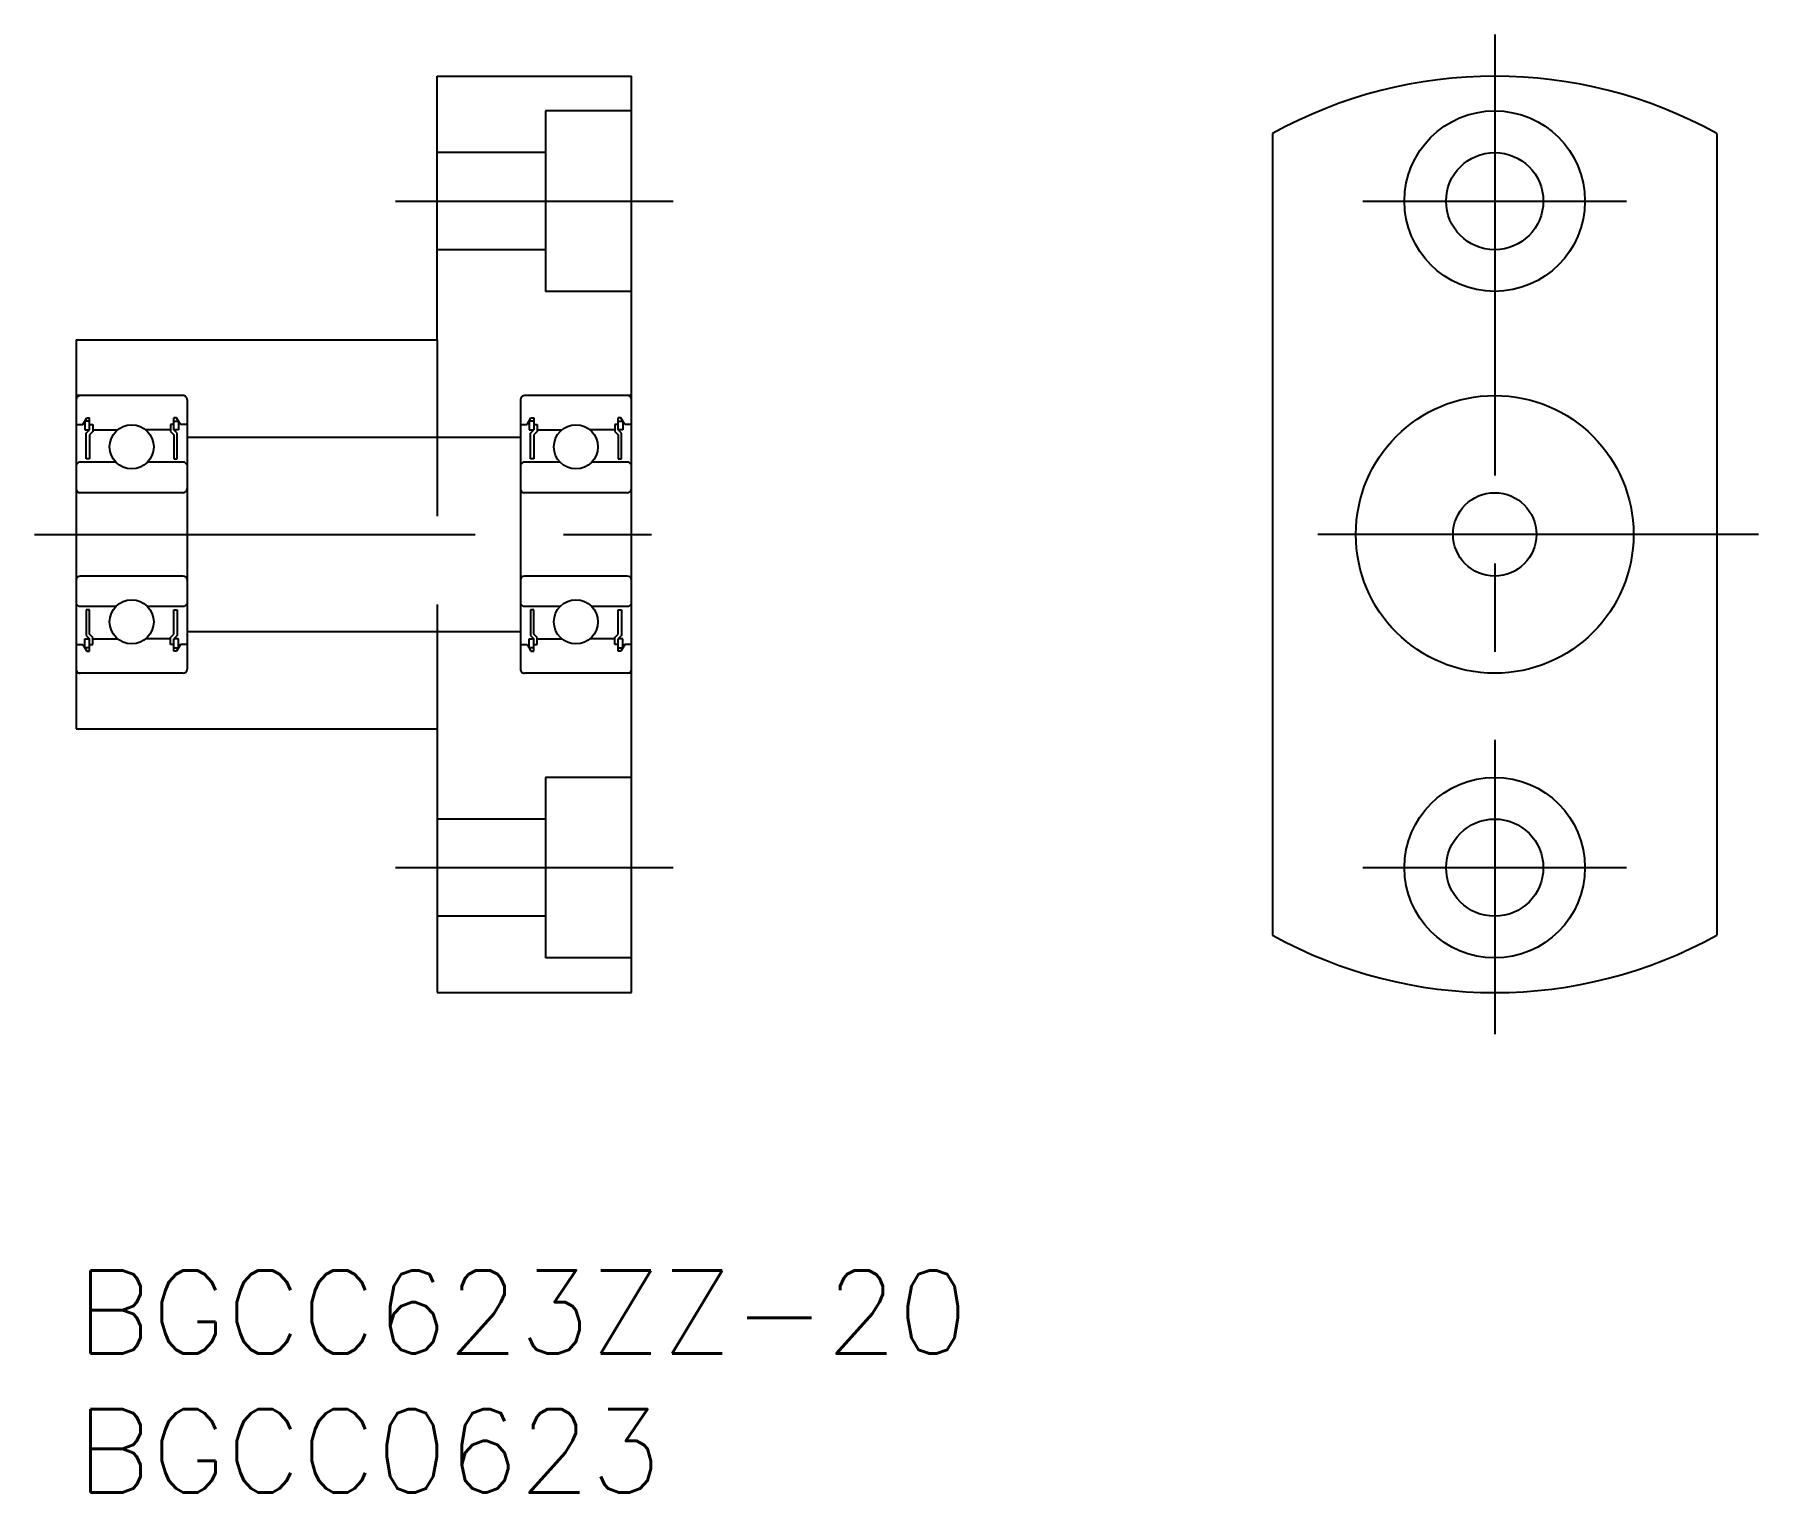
# Model space of a CAD drawing. Extents: x -1.5 to 60.6, y -8 to 44.5.
import ezdxf

# ---------------------------------------------------------------- set-up
doc = ezdxf.new("R2010")
doc.units = 0
doc.header["$LTSCALE"] = 0.5
doc.linetypes.add('CENTER', pattern=[50.8, 31.75, -6.35, 6.35, -6.35])
doc.linetypes.add('DASHED', pattern=[19.05, 12.7, -6.35])
for name, color, linetype in [('MSM_CENTER', 1, 'CENTER'), ('MSM_CONTINUOUS', 7, 'CONTINUOUS'), ('MSM_DASHED', 4, 'DASHED'), ('MSM_PART_NUMBER', 7, 'CONTINUOUS')]:
    doc.layers.add(name, color=color, linetype=linetype)
doc.styles.get("Standard").update_dxf_attribs({"font": 'txt.shx', "height": 3, "bigfont": 'bigfont.shx'})

msp = doc.modelspace()

# ---------------------------------------------------------------- linework, layer by layer
at = {"layer": 'MSM_CENTER'}
for p, q in [((51.089, 44.5), (51.089, 8.5)), ((11.5, 38.5), (21.5, 38.5)), ((46.339, 38.5), (55.839, 38.5)), ((-1.5, 26.5), (21.5, 26.5)), ((60.589, 26.5), (41.589, 26.5)), ((11.5, 14.5), (21.5, 14.5)), ((46.339, 14.5), (55.839, 14.5))]:
    msp.add_line(p, q, dxfattribs=at)
at = {"layer": 'MSM_CONTINUOUS'}
for p, q in [((13, 43), (20, 43)), ((13, 33.5), (13, 43)), ((20, 10), (20, 43)), ((16.9, 41.75), (16.9, 35.25)), ((20, 41.75), (16.9, 41.75)), ((43.089, 40.931), (43.089, 12.069)), ((59.089, 40.931), (59.089, 12.069)), ((16.9, 40.25), (13, 40.25)), ((16.9, 36.75), (13, 36.75)), ((20, 35.25), (16.9, 35.25)), ((0, 33.5), (0, 19.5)), ((0, 33.5), (13, 33.5)), ((3.85, 31.5), (0, 31.5)), ((4, 31.35), (4, 21.65)), ((16, 31.35), (16, 21.65)), ((20, 31.5), (16.15, 31.5)), ((0, 30.49), (0.03, 30.46)), ((0.03, 30.46), (0.241, 30.46)), ((0.241, 30.46), (0.381, 30.701)), ((0.483, 30.581), (0.311, 30.581)), ((0.311, 30.581), (0.311, 30.26)), ((0.381, 30.701), (0.483, 30.701)), ((0.483, 30.26), (0.483, 30.701)), ((0.483, 30.46), (0.603, 30.46)), ((0.603, 30.46), (0.603, 30.21)), ((3.397, 30.46), (3.397, 30.21)), ((3.518, 30.46), (3.397, 30.46)), ((3.518, 30.26), (3.518, 30.701)), ((3.619, 30.701), (3.518, 30.701)), ((3.518, 30.581), (3.689, 30.581)), ((3.759, 30.46), (3.619, 30.701)), ((3.689, 30.581), (3.689, 30.26)), ((3.97, 30.46), (3.759, 30.46)), ((4, 30.49), (3.97, 30.46)), ((16, 30.49), (16.03, 30.46)), ((16.03, 30.46), (16.241, 30.46)), ((16.241, 30.46), (16.381, 30.701)), ((16.483, 30.581), (16.311, 30.581)), ((16.311, 30.581), (16.311, 30.26)), ((16.381, 30.701), (16.483, 30.701)), ((16.483, 30.701), (16.483, 30.26)), ((16.483, 30.46), (16.603, 30.46)), ((16.603, 30.46), (16.603, 30.21)), ((19.397, 30.46), (19.397, 30.21)), ((19.518, 30.46), (19.397, 30.46)), ((19.518, 30.26), (19.518, 30.701)), ((19.619, 30.701), (19.518, 30.701)), ((19.518, 30.581), (19.689, 30.581)), ((19.759, 30.46), (19.619, 30.701)), ((19.689, 30.581), (19.689, 30.26)), ((19.97, 30.46), (19.759, 30.46)), ((20, 30.49), (19.97, 30.46)), ((0.311, 30.26), (0.483, 30.26)), ((0.362, 30.139), (0.483, 30.26)), ((0.362, 29.216), (0.362, 30.139)), ((0.603, 30.21), (0.483, 30.089)), ((0.483, 30.089), (0.483, 29.216)), ((0.603, 30.29), (0.633, 30.26)), ((0.633, 30.26), (1.492, 30.26)), ((3.367, 30.26), (2.508, 30.26)), ((3.397, 30.29), (3.367, 30.26)), ((3.397, 30.21), (3.518, 30.089)), ((3.638, 30.139), (3.518, 30.26)), ((3.689, 30.26), (3.518, 30.26)), ((3.518, 30.089), (3.518, 29.216)), ((3.638, 29.216), (3.638, 30.139)), ((4, 30), (16, 30)), ((16.311, 30.26), (16.483, 30.26)), ((16.362, 30.139), (16.483, 30.26)), ((16.362, 29.216), (16.362, 30.139)), ((16.603, 30.21), (16.483, 30.089)), ((16.483, 30.089), (16.483, 29.216)), ((16.603, 30.29), (16.633, 30.26)), ((16.633, 30.26), (17.492, 30.26)), ((19.367, 30.26), (18.508, 30.26)), ((19.397, 30.29), (19.367, 30.26)), ((19.397, 30.21), (19.518, 30.089)), ((19.638, 30.139), (19.518, 30.26)), ((19.689, 30.26), (19.518, 30.26)), ((19.518, 30.089), (19.518, 29.216)), ((19.638, 29.216), (19.638, 30.139)), ((0.483, 29.216), (0.362, 29.216)), ((3.518, 29.216), (3.638, 29.216)), ((16.483, 29.216), (16.362, 29.216)), ((19.518, 29.216), (19.638, 29.216)), ((0.1, 29.1), (0, 29)), ((1.428, 29.1), (0.1, 29.1)), ((3.9, 29.1), (2.572, 29.1)), ((4, 29), (3.9, 29.1)), ((16.1, 29.1), (16, 29)), ((17.428, 29.1), (16.1, 29.1)), ((19.9, 29.1), (18.572, 29.1)), ((20, 29), (19.9, 29.1)), ((3.85, 28), (0.15, 28)), ((19.85, 28), (16.15, 28)), ((3.85, 25), (0.15, 25)), ((19.85, 25), (16.15, 25)), ((0.1, 23.9), (0, 24)), ((1.428, 23.9), (0.1, 23.9)), ((0.483, 23.784), (0.362, 23.784)), ((0.362, 23.784), (0.362, 22.861)), ((0.483, 22.911), (0.483, 23.784)), ((3.9, 23.9), (2.572, 23.9)), ((3.518, 22.911), (3.518, 23.784)), ((3.518, 23.784), (3.638, 23.784)), ((3.638, 23.784), (3.638, 22.861)), ((4, 24), (3.9, 23.9)), ((16.1, 23.9), (16, 24)), ((17.428, 23.9), (16.1, 23.9)), ((16.483, 23.784), (16.362, 23.784)), ((16.362, 23.784), (16.362, 22.861)), ((16.483, 22.911), (16.483, 23.784)), ((19.9, 23.9), (18.572, 23.9)), ((19.518, 22.911), (19.518, 23.784)), ((19.518, 23.784), (19.638, 23.784)), ((19.638, 23.784), (19.638, 22.861)), ((20, 24), (19.9, 23.9)), ((4, 23), (16, 23)), ((0, 22.51), (0.03, 22.54)), ((0.03, 22.54), (0.241, 22.54)), ((0.241, 22.54), (0.381, 22.299)), ((0.311, 22.419), (0.311, 22.74)), ((0.311, 22.74), (0.483, 22.74)), ((0.483, 22.419), (0.311, 22.419)), ((0.362, 22.861), (0.483, 22.74)), ((0.603, 22.79), (0.483, 22.911)), ((0.483, 22.299), (0.483, 22.74)), ((0.483, 22.54), (0.603, 22.54)), ((0.603, 22.54), (0.603, 22.79)), ((0.603, 22.71), (0.633, 22.74)), ((0.633, 22.74), (1.492, 22.74)), ((3.367, 22.74), (2.508, 22.74)), ((3.397, 22.71), (3.367, 22.74)), ((3.397, 22.79), (3.518, 22.911)), ((3.397, 22.54), (3.397, 22.79)), ((3.518, 22.54), (3.397, 22.54)), ((3.638, 22.861), (3.518, 22.74)), ((3.518, 22.299), (3.518, 22.74)), ((3.689, 22.74), (3.518, 22.74)), ((3.518, 22.419), (3.689, 22.419)), ((3.759, 22.54), (3.619, 22.299)), ((3.689, 22.419), (3.689, 22.74)), ((3.97, 22.54), (3.759, 22.54)), ((4, 22.51), (3.97, 22.54)), ((16, 22.51), (16.03, 22.54)), ((16.03, 22.54), (16.241, 22.54)), ((16.241, 22.54), (16.381, 22.299)), ((16.311, 22.419), (16.311, 22.74)), ((16.311, 22.74), (16.483, 22.74)), ((16.483, 22.419), (16.311, 22.419)), ((16.362, 22.861), (16.483, 22.74)), ((16.603, 22.79), (16.483, 22.911)), ((16.483, 22.299), (16.483, 22.74)), ((16.483, 22.54), (16.603, 22.54)), ((16.603, 22.54), (16.603, 22.79)), ((16.603, 22.71), (16.633, 22.74)), ((16.633, 22.74), (17.492, 22.74)), ((19.367, 22.74), (18.508, 22.74)), ((19.397, 22.71), (19.367, 22.74)), ((19.397, 22.79), (19.518, 22.911)), ((19.397, 22.54), (19.397, 22.79)), ((19.518, 22.54), (19.397, 22.54)), ((19.638, 22.861), (19.518, 22.74)), ((19.518, 22.299), (19.518, 22.74)), ((19.689, 22.74), (19.518, 22.74)), ((19.518, 22.419), (19.689, 22.419)), ((19.759, 22.54), (19.619, 22.299)), ((19.689, 22.419), (19.689, 22.74)), ((19.97, 22.54), (19.759, 22.54)), ((20, 22.51), (19.97, 22.54)), ((0.381, 22.299), (0.483, 22.299)), ((3.619, 22.299), (3.518, 22.299)), ((16.381, 22.299), (16.483, 22.299)), ((19.619, 22.299), (19.518, 22.299)), ((3.85, 21.5), (0, 21.5)), ((20, 21.5), (16.15, 21.5)), ((0, 19.5), (13, 19.5)), ((13, 19.5), (13, 10)), ((16.9, 17.75), (16.9, 11.25)), ((20, 17.75), (16.9, 17.75)), ((16.9, 16.25), (13, 16.25)), ((16.9, 12.75), (13, 12.75)), ((20, 11.25), (16.9, 11.25)), ((13, 10), (20, 10))]:
    msp.add_line(p, q, dxfattribs=at)
for centre, radius in [((51.089, 38.5), 3.25), ((51.089, 38.5), 1.75), ((51.089, 26.5), 5), ((2, 29.65), 0.794), ((18, 29.65), 0.794), ((51.089, 26.5), 1.5), ((2, 23.35), 0.794), ((18, 23.35), 0.794), ((51.089, 14.5), 3.25), ((51.089, 14.5), 1.75)]:
    msp.add_circle(centre, radius, dxfattribs=at)
for centre, radius, start, end in [((51.089, 26.5), 16.5, 60.99745, 119.00255), ((0.15, 31.35), 0.15, 90, 179.99998), ((3.85, 31.35), 0.15, 359.99999, 90), ((16.15, 31.35), 0.15, 90, 179.99998), ((19.85, 31.35), 0.15, 359.99999, 90), ((0.15, 28.15), 0.15, 179.99998, 270), ((3.85, 28.15), 0.15, 270, 359.99999), ((16.15, 28.15), 0.15, 179.99998, 270), ((19.85, 28.15), 0.15, 270, 359.99999), ((0.15, 24.85), 0.15, 90, 179.99999), ((3.85, 24.85), 0.15, 360, 90), ((16.15, 24.85), 0.15, 90, 179.99999), ((19.85, 24.85), 0.15, 360, 90), ((0.15, 21.65), 0.15, 179.99999, 270), ((3.85, 21.65), 0.15, 270, 360), ((16.15, 21.65), 0.15, 179.99999, 270), ((19.85, 21.65), 0.15, 270, 360), ((51.089, 26.5), 16.5, 240.99745, 299.00255)]:
    msp.add_arc(centre, radius, start, end, dxfattribs=at)
at = {"layer": 'MSM_DASHED'}
msp.add_line((13, 33.5), (13, 19.5), dxfattribs=at)

# ---------------------------------------------------------------- texts
at = {"layer": 'MSM_PART_NUMBER'}
for s, p in [('BGCC623ZZ-20', (0, -3)), ('BGCC0623', (0, -8))]:
    msp.add_text(s, height=3, dxfattribs=at).set_placement(p)

doc.saveas('drawing.dxf')
